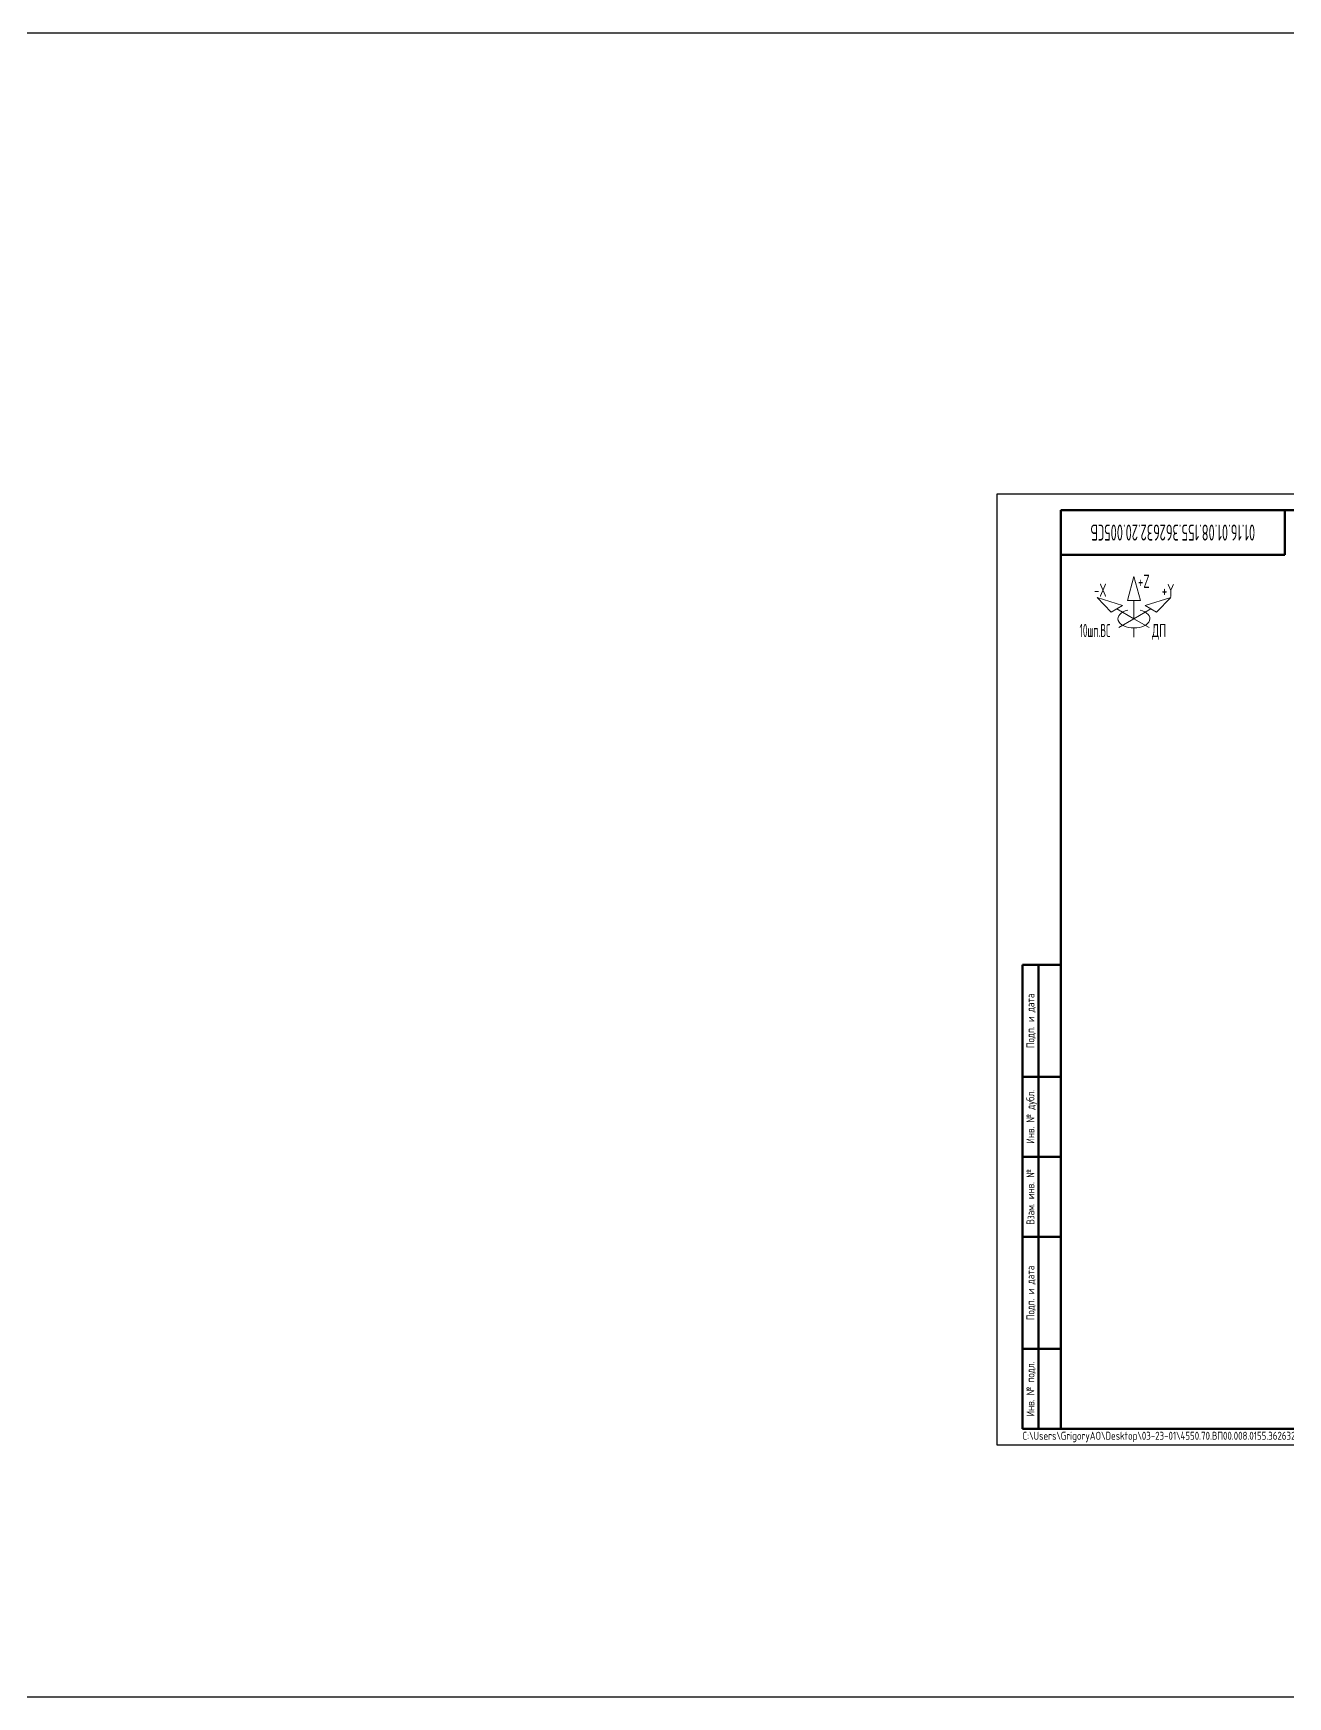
# Model space of a CAD drawing. Header units: millimetres. Extents: x 10051 to 26505, y 4675 to 5194.
# Drawn here: x 12961 to 13352, y 4675 to 5194 of the extents above; entities that cross this region are included whole.
import ezdxf
from ezdxf.enums import TextEntityAlignment as Align

# ---------------------------------------------------------------- set-up
doc = ezdxf.new("R2010")
doc.units = ezdxf.units.MM
doc.layers.get('0').update_dxf_attribs({"lineweight": 15})
for name, color, linetype, lineweight in [('OFORMLENIE', 7, 'Continuous', 25), ('подложка', 252, 'Continuous', 9), ('Построение', 7, 'Continuous', 30)]:
    doc.layers.add(name, color=color, linetype=linetype, lineweight=lineweight)
doc.styles.add('GOST_2.304', font='CS_Gost2304.shx', dxfattribs={"height": 2.5})
doc.styles.add('Style-CS_Gost2304', font='CS_Gost2304.shx')
doc.styles.add('TNR_30', font='times.ttf', dxfattribs={"height": 3})

# ---------------------------------------------------------------- blocks, each defined once
blk = doc.blocks.new('*U1752')
at = {"linetype": 'ByBlock', "lineweight": -2}
blk.add_lwpolyline([(420, 297), (0, 297), (0, 0), (420, 0)], close=True, dxfattribs=at)
at = {"linetype": 'ByBlock', "lineweight": 50}
blk.add_lwpolyline([(20, 292), (415, 292), (415, 5), (20, 5)], close=True, dxfattribs=at)
at = {"color": 0, "linetype": 'ByBlock', "lineweight": -2, "style": 'GOST_2.304'}
blk.add_text('Формат А3', height=2.5, dxfattribs=at).set_placement((410, 2.5), align=Align.MIDDLE_RIGHT)
at = {"linetype": 'ByBlock', "lineweight": -2, "insert": (8, 2.5), "char_height": 2.5, "attachment_point": 4, "style": 'GOST_2.304'}
blk.add_mtext('C:\\\\Users\\\\GrigoryAO\\\\Desktop\\\\03-23-01\\\\4550.70.ВП00.008.0155.362632.20.005 ТОП-2\\\\4550.70.ВП00.008.0155.362632.20.005СБ.Л00.РЕВ0.DWG', dxfattribs=at)
at = {"linetype": 'ByBlock', "lineweight": -2, "style": 'TNR_30'}
blk.add_attdef('ВЕРХНИЙ_НОМЕР_ЛИСТА', text='', height=3, dxfattribs=at).set_placement((410, 287), align=Align.MIDDLE_CENTER)
blk = doc.blocks.new('ST_Top')
at = {"linetype": 'ByBlock', "lineweight": 50}
blk.add_line((70, 0), (70, -14), dxfattribs=at)
at = {"linetype": 'ByBlock', "lineweight": 50, "extrusion": (0, 1, 0)}
blk.add_line((0, -14), (70, -14), dxfattribs=at)
at = {"linetype": 'ByBlock', "lineweight": -2, "style": 'GOST_2.304', "width": 0.7, "flags": 4}
blk.add_attdef('ШИФР', text='', height=5, rotation=180, dxfattribs=at).set_placement((35, -7), align=Align.MIDDLE_CENTER)
blk = doc.blocks.new('ST_Left')
at = {"color": 2, "linetype": 'ByBlock', "lineweight": 50}
for p, q in [((8, 150), (8, 5)), ((20, 150), (8, 150)), ((13, 5), (13, 150)), ((8, 115), (20, 115)), ((8, 90), (20, 90)), ((20, 65), (8, 65)), ((20, 30), (8, 30)), ((8, 5), (20, 5))]:
    blk.add_line(p, q, dxfattribs=at)
at = {"color": 0, "linetype": 'ByBlock', "lineweight": -2, "style": 'GOST_2.304'}
for s, p in [('Подп. и дата', (10.5, 132.5)), ('Инв. № дубл.', (10.5, 102.5)), ('Взам. инв. №', (10.5, 77.5)), ('Подп. и дата', (10.5, 47.5)), ('Инв. № подл.', (10.5, 17.5))]:
    blk.add_text(s, height=2.5, rotation=90, dxfattribs=at).set_placement(p, align=Align.MIDDLE_CENTER)
at = {"color": 0, "linetype": 'ByBlock', "lineweight": -2, "style": 'GOST_2.304', "flags": 8}
for tag, p in [('ДУБЛ_ДАТА', (16.5, 141.25)), ('НОМЕР_ДУБЛ', (16.5, 102.5)), ('ВЗАМ_ИНВ', (16.5, 77.5)), ('ИНВ_ДАТА', (16.5, 56.25)), ('ИНВ_НОМЕР', (16.5, 17.5))]:
    blk.add_attdef(tag, text='', height=2.5, rotation=90, dxfattribs=at).set_placement(p, align=Align.MIDDLE_CENTER)

msp = doc.modelspace()

# ---------------------------------------------------------------- linework, layer by layer
at = {"layer": 'подложка'}
for p, q in [((13304.42, 5011.43, -4.87), (13299.12, 5014.5, -4.87)), ((13304.42, 5011.43, -4.87), (13304.42, 5017.15, -4.87)), ((13304.42, 5011.43, -4.87), (13309.73, 5014.5, -4.87)), ((13304.42, 5011.43, -4.87), (13299.65, 5008.68, -4.87)), ((13304.42, 5011.43, -4.87), (13309.2, 5008.68, -4.87)), ((13304.42, 5005.72, -4.87), (13304.42, 5008.58, -4.87))]:
    msp.add_line(p, q, dxfattribs=at)
msp.add_ellipse((13304.42, 5011.43, -4.87), major_axis=(-5, 0), ratio=0.57735, start_param=5.105088, end_param=10.602875, dxfattribs=at)
for points in [[(13304.42, 5024.65, -4.87), (13302.42, 5017.15, -4.87), (13306.42, 5017.15, -4.87)], [(13292.93, 5018.07, -4.87), (13300.89, 5015.52, -4.87), (13297.35, 5013.47, -4.87)], [(13315.91, 5018.07, -4.87), (13307.96, 5015.52, -4.87), (13311.49, 5013.47, -4.87)]]:
    msp.add_3dface(points, dxfattribs=at)
at = {"layer": 'Построение', "color": 3}
msp.add_lwpolyline([(10050.53, 4674.72), (26505.36, 4674.72), (26505.36, 5194.3), (10050.53, 5194.3)], close=True, dxfattribs=at)

# ---------------------------------------------------------------- block references
at = {"layer": 'OFORMLENIE'}
for name in ['*U1752', 'ST_Left']:
    msp.add_blockref(name, (13261.58, 4753.35), dxfattribs=at)
ref = msp.add_blockref('ST_Top', (13281.58, 5045.35), dxfattribs=at)
ref.add_attrib('ШИФР', '01.16.01.08.155.362632.20.005СБ', dxfattribs={"layer": '0', "linetype": 'ByBlock', "lineweight": -2, "height": 5, "rotation": 180, "style": 'GOST_2.304', "width": 0.7}).set_placement((13316.58, 5038.35), align=Align.MIDDLE_CENTER)

# ---------------------------------------------------------------- texts
at = {"layer": 'подложка', "style": 'Style-CS_Gost2304'}
for s, width, p in [('+Z', 0.75, (13305.67, 5025.18, -4.87)), ('-X', 0.75, (13291.92, 5022.43, -4.87)), ('10шп.ВС', 0.628788, (13287.42, 5009.81, -4.87)), ('ДП', 0.75, (13310.05, 5009.81, -4.87))]:
    msp.add_text(s, height=4.125, dxfattribs=dict(at, width=width)).set_placement(p, align=Align.TOP_LEFT)
at = {"layer": 'подложка', "style": 'Style-CS_Gost2304', "width": 0.75}
msp.add_text('+Y', height=4.125, dxfattribs=at).set_placement((13317.05, 5022.31, -4.87), align=Align.TOP_RIGHT)

doc.saveas('drawing.dxf')
